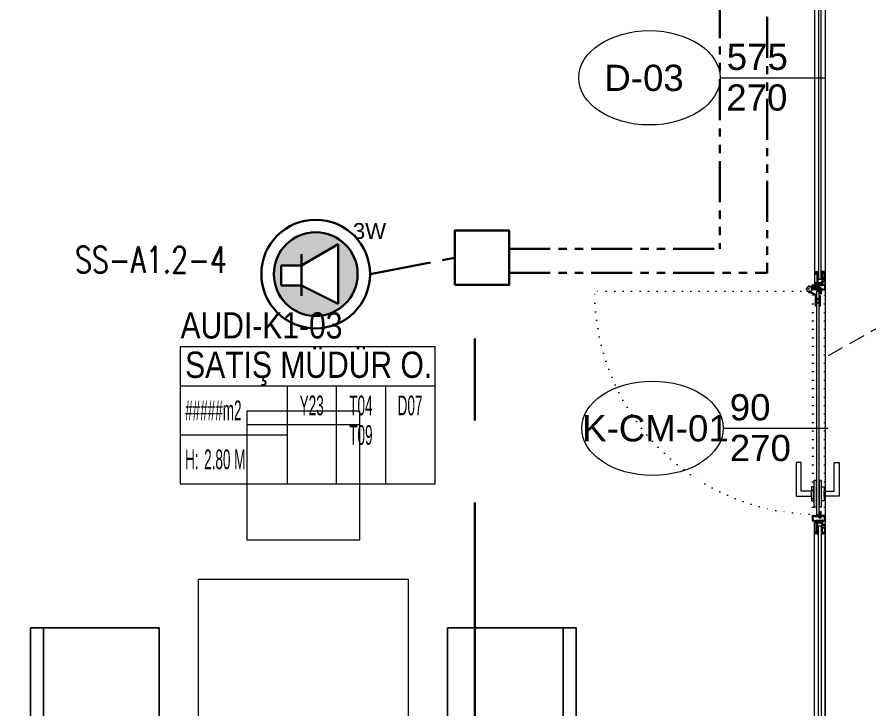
# Model space of a CAD drawing. Extents: x -1299 to 23780, y -3010 to 8106.
# Drawn here: x 7189.5 to 7514.2, y 1299.3 to 1562.9 of the extents above; entities that cross this region are included whole.
import ezdxf
from ezdxf.enums import TextEntityAlignment as Align

# ---------------------------------------------------------------- set-up
doc = ezdxf.new("R2010")
doc.units = 0
doc.header["$LTSCALE"] = 25
doc.header["$MEASUREMENT"] = 0
for name, pattern in [('DASHDOT', [1, 0.5, -0.25, 0, -0.25]), ('DOT2', [0.125, 0, -0.125]), ('HIDDEN', [0.375, 0.25, -0.125]), ('PHANTOM2', [1.25, 0.625, -0.125, 0.125, -0.125, 0.125, -0.125])]:
    doc.linetypes.add(name, pattern=pattern)
doc.layers.get('0').update_dxf_attribs({"color": 9, "lineweight": 9})
for name, color, linetype, lineweight in [('0 @ 1', 9, 'Continuous', 9), ('05', 9, 'Continuous', 9), ('06C', 9, 'Continuous', 9), ('06D', 9, 'Continuous', 9), ('07K', 9, 'Continuous', 9), ('10', 9, 'Continuous', 9), ('15', 9, 'Continuous', 9), ('20', 9, 'DOT2', 9), ('21', 9, 'Continuous', 9), ('22', 8, 'Continuous', 9), ('35', 9, 'Continuous', 9), ('E-KABLO', 7, 'Continuous', 30), ('E-MESH TAVAN', 1, 'Continuous', 30), ('E-YAZI', 7, 'Continuous', 30), ('Seslendirme', 7, 'Continuous', 30)]:
    doc.layers.add(name, color=color, linetype=linetype, lineweight=lineweight)
doc.styles.add('Arial', font='arial.ttf', dxfattribs={"height": 2.5})
doc.styles.add('ILGAZ', font='txttw.shx')
doc.styles.add('MuuM_TEXT-STANDART', font='ARIALN.TTF')
pattern_1 = [(225, (-604.72494, -2171.82614), (-0.0883883476, 0.0883883476), []), (135, (-604.72494, -2171.82614), (0.0883883476, 0.0883883476), [])]

# ---------------------------------------------------------------- blocks, each defined once
blk = doc.blocks.new('p-table_4')
for points in [[(-21.5, 55), (21.5, 55), (21.5, 104), (-21.5, 104)], [(-40, 40), (40, 40), (40, -40), (-40, -40)], [(-104, 21.5), (-55, 21.5), (-55, -21.5), (-104, -21.5)], [(-104, -21.5), (-55, -21.5), (-55, 21.5), (-104, 21.5)], [(104, 21.5), (55, 21.5), (55, -21.5), (104, -21.5)], [(104, -21.5), (55, -21.5), (55, 21.5), (104, 21.5)], [(-21.5, -55), (21.5, -55), (21.5, -104), (-21.5, -104)]]:
    blk.add_lwpolyline(points, close=True)
for points in [[(-21.5, 99), (21.5, 99)], [(-99, -21.5), (-99, 21.5)], [(-99, 21.5), (-99, -21.5)], [(99, -21.5), (99, 21.5)], [(99, 21.5), (99, -21.5)], [(-21.5, -99), (21.5, -99)]]:
    blk.add_lwpolyline(points)
blk = doc.blocks.new('0_doorno')
blk.add_lwpolyline([(4.5, 0), (12.5, 0)])
blk.add_ellipse((-0.891, 0), major_axis=(-5.391, 0), ratio=0.666667)
at = {"style": 'Arial'}
blk.add_attdef('YUKSEKLIK', text='', height=2, dxfattribs=at).set_placement((5, 12.3), align=Align.TOP_LEFT)
blk.add_attdef('KAPINO', text='', height=2, dxfattribs=at).set_placement((0, 0), align=Align.MIDDLE)
blk.add_attdef('GENISLIK', text='', height=2, dxfattribs=at).set_placement((5, -3.789), align=Align.BOTTOM_LEFT)
blk = doc.blocks.new('0_roomno2-flat-2')
at = {"layer": '21'}
blk.add_lwpolyline([(96.88, -52.5), (0, -52.5), (0, 0), (96.88, 0)], close=True, dxfattribs=at)
for points in [[(0, -15), (96.88, -15)], [(40.62, -15), (40.62, -52.5)], [(59.38, -15), (59.38, -52.5)], [(78.12, -15), (78.12, -52.5)], [(0, -33.75), (40.62, -33.75)]]:
    blk.add_lwpolyline(points, dxfattribs=at)
at = {"layer": '21', "style": 'MuuM_TEXT-STANDART', "width": 0.6}
blk.add_text('H:', height=7.5, dxfattribs=at).set_placement((1.75, -43.04), align=Align.MIDDLE_LEFT)
at = {"layer": '21', "style": 'Arial'}
blk.add_attdef('ODANO', (0, 5.85), '', height=10, dxfattribs=at)
blk.add_attdef('MEKANADI', text='', height=10, dxfattribs=at).set_placement((1.75, -15), align=Align.BOTTOM_LEFT)
at = {"layer": '21', "style": 'MuuM_TEXT-STANDART', "width": 0.6}
for tag, p in [('YER01', (50, -22.5)), ('TAVAN01', (68.75, -22.5)), ('DUVAR01', (87.5, -22.5)), ('YER02', (50, -33.75)), ('TAVAN02', (68.75, -33.75)), ('DUVAR02', (87.5, -33.75)), ('YER03', (50, -45)), ('TAVAN03', (68.75, -45)), ('DUVAR03', (87.5, -45))]:
    blk.add_attdef(tag, text='', height=7.5, dxfattribs=at).set_placement(p, align=Align.MIDDLE_CENTER)
for tag, p in [('M2', (1.75, -24.38)), ('TEMIZTAVANYUKSEKLIGI', (9, -43.04))]:
    blk.add_attdef(tag, text='', height=7.5, dxfattribs=at).set_placement(p, align=Align.MIDDLE_LEFT)
blk = doc.blocks.new('p-strahle-alüminyumdoğramaprofili')
at = {"layer": '10'}
h = blk.add_hatch(dxfattribs=at)
h.set_pattern_fill('NET', color=256, angle=315, style=0)
h.set_pattern_definition(pattern_1)
h.paths.add_polyline_path([(-4.62, 2.65), (-4.68, 2.65), (-4.72, 2.75), (-4.72, 2.8), (-4.69, 2.8), (-4.69, 2.92), (-4.98, 2.92), (-4.98, 2.8), (-4.95, 2.8), (-4.99, 2.65), (-5.08, 2.66), (-5.25, 2.28), (-5.14, 2.28), (-5.14, 2.33), (-4.98, 2.52, 0.2599), (-4.9, 2.28), (-4.66, 2.28, 0.382682)])
h.paths.add_polyline_path([(-4.86, 2.52), (-4.67, 2.52, -2.16717)], flags=16)
h = blk.add_hatch(dxfattribs=at)
h.set_pattern_fill('NET', color=256, angle=315, style=0)
h.set_pattern_definition(pattern_1)
h.paths.add_polyline_path([(-4.62, 0.88), (-4.68, 0.88), (-4.72, 0.77), (-4.72, 0.73), (-4.69, 0.73), (-4.69, 0.6), (-4.98, 0.6), (-4.98, 0.73), (-4.95, 0.73), (-4.99, 0.88), (-5.08, 0.87), (-5.25, 1.24), (-5.14, 1.24), (-5.14, 1.2), (-4.98, 1.01, -0.2599), (-4.9, 1.24), (-4.66, 1.24, -0.382682)])
h.paths.add_polyline_path([(-4.86, 1), (-4.67, 1, 2.16717)], flags=16)
h = blk.add_hatch(dxfattribs=at)
h.set_pattern_fill('NET', color=256, angle=315, style=0)
h.set_pattern_definition([(225, (-608.45214, -2173.53612), (-0.0883883476, 0.0883883476), []), (135, (-608.45214, -2173.53612), (0.0883883476, 0.0883883476), [])])
h.paths.add_polyline_path([(-3.45, 2.28), (-3.45, 2.57), (-4.49, 2.57), (-4.49, 2.28)])
h = blk.add_hatch(dxfattribs=at)
h.set_pattern_fill('NET', color=256, angle=315, style=0)
h.set_pattern_definition([(225, (-608.45214, -2180.04526), (-0.0883883476, 0.0883883476), []), (135, (-608.45214, -2180.04526), (0.0883883476, 0.0883883476), [])])
h.paths.add_polyline_path([(-3.45, 0.93), (-3.45, 1.24), (-4.49, 1.24), (-4.49, 0.93)])
h = blk.add_hatch(dxfattribs=at)
h.set_pattern_fill('NET', color=256, angle=315, style=0)
h.set_pattern_definition([(225, (-629.50454, -2177.58922), (-0.0883883476, 0.0883883476), []), (135, (-629.50454, -2177.58922), (0.0883883476, 0.0883883476), [])])
h.paths.add_polyline_path([(0, 0.68), (0, 1.75), (-0.18, 1.75), (-0.18, 0.68)])
for points in [[(-4.92, 3.6), (-4.92, 3.16), (-4.61, 3.16), (-4.61, 2.87), (-4.52, 2.87), (-4.62, 2.65), (-4.68, 2.65), (-4.72, 2.75), (-4.72, 2.8), (-4.69, 2.8), (-4.69, 3.05), (-4.98, 3.05), (-4.98, 2.8), (-4.95, 2.8), (-4.99, 2.65), (-5.08, 2.66), (-5.07, 3.76), (-0.11, 3.76)], [(-5.08, 2.66), (-5.25, 2.28)], [(-5.09, 0.88), (-5.25, 1.24)], [(-4.98, 2.52), (-5.14, 2.33), (-5.14, 2.28)], [(-4.98, 1.01), (-5.14, 1.2), (-5.14, 1.24)], [(-4.69, 2.92), (-4.98, 2.92)], [(-4.71, 0.6), (-4.98, 0.6)], [(-2.83, 0.2), (-2.67, 0.2), (-2.67, -0.04), (-4.87, -0.04), (-4.87, 0.19), (-4.57, 0.19), (-4.57, 0.73), (-2.67, 0.73)], [(-4.52, 2.87), (-4.49, 2.87), (-4.49, 2.26)], [(-4.49, 0.93), (-4.49, 0.93), (-4.49, 1.26)], [(-3.45, 2.26), (-3.45, 2.57)], [(-3.45, 1.26), (-3.45, 0.93)], [(-2.08, 0.93), (-2.08, 2.57)], [(-0.18, 0.68), (0, 0.68), (0, 1.75)], [(-0.18, 1.75), (0, 1.75)]]:
    blk.add_lwpolyline(points, dxfattribs=at)
for points in [[(-0.57, 3.26), (-0.57, 3.62), (-4.89, 3.62), (-4.89, 3.65, 0.561743), (-4.97, 3.66, 0.595966), (-4.92, 3.6, -2.204878)], [(-4.61, 2.87), (-4.49, 3.45, -0.833203), (-4.18, 3.44, -0.447088)], [(-4.18, 3.44), (-4.18, 2.99, 0.414214), (-4.07, 2.89), (-0.82, 2.89), (-0.82, 3.62)], [(-0.11, 3.76), (-0.11, 3.62), (-0.45, 3.62), (-0.45, 3.14, -1), (-0.66, 3.14)], [(-0.66, 3.14, -0.305404), (-0.57, 3.26, -5.773092)], [(-4.67, 2.52), (-4.86, 2.52, 1)], [(-4.67, 1), (-4.86, 1, -1)], [(-4.49, 2.57), (-1.23, 2.57, -0.414214), (-0.9, 2.25), (-0.9, 1.22)], [(-2.67, 0.73), (-2.67, 0.32), (-2.83, 0.32, 1), (-2.83, 0.2, -1)]]:
    blk.add_lwpolyline(points, format="xyb", dxfattribs=at)
for points in [[(-0.18, 2.74), (-0.18, 2.21), (0, 2.21), (0, 2.08), (-0.18, 2.08), (-0.18, 0.43), (0, 0.43), (0, 0), (-0.12, 0), (-0.12, -0.24), (-5.09, -0.24), (-5.09, 0.88), (-4.98, 0.88), (-4.94, 0.7), (-4.99, 0.7), (-4.99, 0.33), (-4.71, 0.33), (-4.71, 0.88), (-4.56, 0.88), (-4.52, 0.93), (-1.28, 0.93), (-1.2, 1.22), (-0.9, 1.22), (-0.9, 0.62), (-0.58, 0.62), (-0.58, 2.74)], [(-2.03, 0.78), (-1.35, 0.78), (-1.35, 0.08), (-1.28, 0.04), (-1.28, -0.04), (-2.09, -0.04), (-2.09, 0.1), (-2.03, 0.15)]]:
    blk.add_lwpolyline(points, close=True, dxfattribs=at)
for centre, radius, start, end in [((-4.73, 2.47), 0.253, 168.6676, 234.1258), ((-4.73, 1.06), 0.253, 125.8742, 191.3324), ((-4.77, 2.44), 0.125, 139.5402, 40.4598), ((-4.77, 1.08), 0.125, 319.5402, 220.4598), ((-4.84, 2.48), 0.273, 305.9738, 36.4289), ((-4.84, 1.04), 0.273, 323.5711, 54.0262)]:
    blk.add_arc(centre, radius, start, end, dxfattribs=at)
blk = doc.blocks.new('*U389')
at = {"layer": '06D'}
for points in [[(4.95, 4), (183.48, 4)], [(4.95, 0), (183.46, 0)]]:
    blk.add_lwpolyline(points, dxfattribs=at)
at = {"layer": '15'}
for points in [[(1.96, 2.5), (186.47, 2.5)], [(186.47, 1.5), (1.96, 1.5)]]:
    blk.add_lwpolyline(points, dxfattribs=at)
at = {"layer": '0 @ 1', "linetype": 'Continuous', "xscale": -1}
blk.add_blockref('p-strahle-alüminyumdoğramaprofili', (-0.12, 0.24), dxfattribs=at)
at = {"layer": '0 @ 1', "linetype": 'Continuous'}
blk.add_blockref('p-strahle-alüminyumdoğramaprofili', (188.55, 0.24), dxfattribs=at)
blk = doc.blocks.new('*U388')
at = {"layer": '06D'}
for points in [[(4.95, 4), (369.1, 4)], [(4.95, 0), (369.09, 0)]]:
    blk.add_lwpolyline(points, dxfattribs=at)
at = {"layer": '15'}
for points in [[(1.96, 2.5), (372.09, 2.5)], [(372.09, 1.5), (1.96, 1.5)]]:
    blk.add_lwpolyline(points, dxfattribs=at)
at = {"layer": '0 @ 1', "linetype": 'Continuous', "xscale": -1}
blk.add_blockref('p-strahle-alüminyumdoğramaprofili', (-0.12, 0.24), dxfattribs=at)
at = {"layer": '0 @ 1', "linetype": 'Continuous'}
blk.add_blockref('p-strahle-alüminyumdoğramaprofili', (374.17, 0.24), dxfattribs=at)
blk = doc.blocks.new('g-kapı kolu-p')
for points in [[(11.85, 8.21), (-0.95, 8.21), (-0.95, 2.41), (0.95, 2.41), (0.95, 6.31), (11.85, 6.31), (11.85, 8.21)], [(11.85, -8.21), (-0.95, -8.21), (-0.95, -2.41), (0.95, -2.41), (0.95, -6.31), (11.85, -6.31), (11.85, -8.21)]]:
    blk.add_lwpolyline(points)
for points in [[(-5, 0.5), (5, 0.5), (5, 1.5), (-5, 1.5)], [(-2.65, 1.5), (2.65, 1.5), (2.65, 2.41), (-2.65, 2.41)], [(-5, -1.5), (5, -1.5), (5, -0.5), (-5, -0.5)], [(-2.65, -1.5), (2.65, -1.5), (2.65, -2.41), (-2.65, -2.41)]]:
    blk.add_lwpolyline(points, close=True)
blk = doc.blocks.new('k-cambölme-kapı-p')
at = {"layer": '10'}
h = blk.add_hatch(dxfattribs=at)
h.set_pattern_fill('NET', color=256, angle=135, style=0)
h.set_pattern_definition([(135, (3753.7029, 560.85184), (-0.0883883476, -0.0883883476), []), (225, (3753.7029, 560.85184), (0.0883883476, -0.0883883476), [])])
h.paths.add_polyline_path([(2.08, -0.06), (2.08, 0.02), (2.07, 0.04), (2.05, 0.07), (2.01, 0.09), (1.98, 0.1), (1.97, 0.1), (1.97, -0.29), (1.94, -0.29), (1.94, -0.43), (1.88, -0.49), (1.67, -0.49), (1.82, -0.29), (1.73, -0.29), (1.53, -0.5), (1.44, -0.5), (1.62, -0.32), (1.62, -0.29), (1.51, -0.29), (1.34, -0.42), (1.32, -0.44), (1.3, -0.48), (1.29, -0.51), (1.26, -0.57), (1.26, -0.31), (1.32, -0.29), (1.23, -0.29), (1.23, -0.53), (1.23, -0.59), (1.24, -0.62), (1.26, -0.64), (3.47, -0.64), (3.47, -0.58), (3.38, -0.35), (3.38, -0.3), (3.42, -0.25), (3.42, -0.2), (3.38, -0.16), (2.73, -0.16), (2.74, -0.2), (2.91, -0.2, -1), (2.91, -0.25)])
h.paths.add_polyline_path([(2.05, -0.18), (2.05, -0.21), (2.08, -0.23), (2.11, -0.24), (2.15, -0.25), (2.95, -0.27), (2.92, -0.29), (2.55, -0.29), (2.54, -0.31), (2.52, -0.33), (2.5, -0.34), (2.48, -0.34), (2.46, -0.34), (2.44, -0.32), (2.42, -0.3), (2.08, -0.3), (1.99, -0.11), (1.99, -0.07), (2.05, -0.07)], flags=16)
h.paths.add_polyline_path([(2.41, -0.34), (2.51, -0.5), (2.08, -0.5), (2.08, -0.34)], flags=16)
h.paths.add_polyline_path([(2.55, -0.33), (2.89, -0.33), (2.94, -0.33), (3.28, -0.34, 0.166992), (3.34, -0.55), (2.72, -0.55), (2.55, -0.36)], flags=16)
h.paths.add_polyline_path([(3.02, -0.22), (3.02, -0.2), (3.33, -0.2, 0.10606), (3.29, -0.33), (3.01, -0.27)], flags=16)
h = blk.add_hatch(dxfattribs=at)
h.set_pattern_fill('NET', color=256, angle=135, style=0)
h.set_pattern_definition([(45, (474.94443, 2280.71206), (0.0883883476, -0.0883883476), []), (315, (474.94443, 2280.71206), (-0.0883883476, -0.0883883476), [])])
h.paths.add_polyline_path([(87.27, -0.16), (87.26, -0.2), (87.09, -0.2, 1), (87.09, -0.25), (87.92, -0.25), (87.92, -0.01), (87.93, 0.03), (87.96, 0.05), (88, 0.07), (88.03, 0.07), (88.03, -0.29), (88.06, -0.29), (88.06, -0.43), (88.12, -0.49), (88.33, -0.49), (88.18, -0.29), (88.27, -0.29), (88.47, -0.5), (88.56, -0.5), (88.38, -0.32), (88.38, -0.29), (88.49, -0.29), (88.66, -0.42), (88.68, -0.44), (88.7, -0.48), (88.71, -0.51), (88.74, -0.57), (88.74, -0.31), (88.68, -0.29), (88.77, -0.29), (88.77, -0.53), (88.77, -0.59), (88.76, -0.62), (88.74, -0.64), (86.53, -0.64), (86.53, -0.58), (86.62, -0.35), (86.62, -0.3), (86.58, -0.25), (86.58, -0.2), (86.62, -0.16)])
h.paths.add_polyline_path([(87.28, -0.55), (87.45, -0.36), (87.45, -0.33), (87.11, -0.33), (87.06, -0.33), (87.03, -0.31), (86.99, -0.27), (86.98, -0.22), (86.98, -0.2), (86.67, -0.2, -0.292264), (86.66, -0.55)], flags=16)
h.paths.add_polyline_path([(87.48, -0.51), (87.59, -0.51), (87.53, -0.43)], flags=16)
h.paths.add_polyline_path([(87.56, -0.4), (87.69, -0.5), (87.92, -0.5), (87.92, -0.34), (87.59, -0.34)], flags=16)
h.paths.add_polyline_path([(87.62, -0.53), (87.71, -0.62), (87.71, -0.53)], flags=16)
at = {"layer": '10', "linetype": 'DASHDOT', "ltscale": 0.05}
for points in [[(3.22, 3.63), (0.2, 3.63)], [(1.71, 2.14), (1.71, 4.9)], [(6.13, 1.44), (6.13, -0.55)]]:
    blk.add_lwpolyline(points, dxfattribs=at)
at = {"layer": '10'}
for points in [[(0.69, 3.63), (0.69, 2.44)], [(4.07, 1.27), (2.67, 3.99)], [(1.82, 2.27), (0.16, 2.27), (0.16, 2.03), (0.38, 2.03), (0.38, 1.92), (0.22, 1.92), (0.22, 1.16), (0.35, 1.16), (0.35, -0.41), (0.22, -0.41), (0.22, -1.23), (0.36, -1.23), (0.36, -1.38), (0.16, -1.38), (0.16, -2.24), (1.82, -2.24), (1.82, -1.72), (1.62, -1.72), (1.62, -1.58), (1.82, -1.58), (1.82, -1.37), (1.61, -1.37), (1.61, -1.24), (1.74, -1.24), (1.74, -0.85), (1.06, -0.85), (1.06, -0.13), (1.5, -0.13), (1.5, 1.92), (1.57, 2.03), (1.82, 2.03), (1.82, 2.27)], [(0.69, 2.27), (0.69, -0.24), (1.06, -0.24)], [(1.06, 2.44), (1.06, 2.86)], [(1.06, -0.13), (1.06, 2.27)], [(1.5, 1.92), (1.06, 1.92)], [(1.17, 1.92), (1.17, -0.13)], [(2.91, -0.25), (2.08, -0.06), (2.08, 0.02), (2.07, 0.04), (2.05, 0.07), (2.01, 0.09), (1.98, 0.1), (1.97, 0.1)], [(3.84, 0.88), (2.63, 3.22)], [(8.14, 0.88), (8.14, 1.27), (4.07, 1.27)], [(5.3, 0.88), (5.3, -0.16)], [(5.5, 1.27), (5.77, 0.97), (5.77, 0.88)], [(5.59, 0.88), (5.59, -0.16)], [(6.76, 1.27), (6.49, 0.97), (6.49, 0.88)], [(6.67, 0.88), (6.67, -0.16)], [(6.96, 0.88), (6.96, -0.16)], [(87.09, -0.25), (87.92, -0.25), (87.92, -0.01), (87.93, 0.03), (87.96, 0.05), (88, 0.07), (88.03, 0.07)], [(88.18, 2.27), (89.84, 2.27), (89.84, 2.03), (89.62, 2.03), (89.62, 1.92), (89.78, 1.92), (89.78, 1.16), (89.65, 1.16), (89.65, -0.41), (89.78, -0.41), (89.78, -1.23), (89.64, -1.23), (89.64, -1.38), (89.84, -1.38), (89.84, -2.24), (88.18, -2.24), (88.18, -1.72), (88.38, -1.72), (88.38, -1.58), (88.18, -1.58), (88.18, -1.37), (88.39, -1.37), (88.39, -1.24), (88.26, -1.24), (88.26, -0.85), (88.94, -0.85), (88.94, -0.13), (88.5, -0.13), (88.5, 1.92), (88.43, 2.03), (88.18, 2.03), (88.18, 2.27)], [(2.05, -0.89), (3.59, -0.89), (3.59, -0.64), (1.23, -0.64), (1.23, -0.29), (1.97, -0.29)], [(1.62, -0.29), (1.62, -0.32), (1.44, -0.5), (1.53, -0.5), (1.73, -0.29)], [(1.82, -0.29), (1.67, -0.49), (1.88, -0.49), (1.94, -0.43), (1.94, -0.29)], [(3.34, -0.55), (2.72, -0.55), (2.55, -0.36), (2.55, -0.33), (2.89, -0.33), (2.94, -0.33)], [(3.28, -0.34), (3.28, -0.34), (2.94, -0.33)], [(3.01, -0.27), (3.02, -0.22), (3.02, -0.2), (3.33, -0.2)], [(3.01, -0.27), (3.29, -0.33), (3.29, -0.33)], [(4.06, -0.16), (4.06, -0.55), (8.14, -0.55)], [(8.14, -0.55), (8.14, -0.16)], [(87.95, -0.89), (86.41, -0.89), (86.41, -0.64), (88.77, -0.64), (88.77, -0.29), (88.03, -0.29)], [(87.59, -0.51), (87.53, -0.43), (87.48, -0.51), (87.59, -0.51)], [(88.18, -0.29), (88.33, -0.49), (88.12, -0.49), (88.06, -0.43), (88.06, -0.29)], [(88.38, -0.29), (88.38, -0.32), (88.56, -0.5), (88.47, -0.5), (88.27, -0.29)]]:
    blk.add_lwpolyline(points, dxfattribs=at)
for points in [[(1.97, -0.29), (1.97, 2.13), (2.05, 2.13), (2.05, 2.28, 0.414214), (1.89, 2.44), (0.08, 2.44, 0.414214), (0, 2.36), (0, -2.36, 0.414214), (0.08, -2.44), (2.05, -2.44), (2.05, -2.25), (2.05, -2.23), (2.05, -2.23), (2.05, -2.23), (2.05, -2.23), (2.05, -2.23), (2.05, -0.89)], [(88.03, -0.29), (88.03, 2.13), (87.95, 2.13), (87.95, 2.28, -0.414214), (88.11, 2.44), (89.92, 2.44, -0.414214), (90, 2.36), (90, -2.36, -0.414214), (89.92, -2.44), (87.95, -2.44), (87.95, -2.25), (87.95, -2.23), (87.95, -2.23), (87.95, -2.23), (87.95, -2.23), (87.95, -2.23), (87.95, -0.89)], [(1.51, -0.29), (1.34, -0.42), (1.32, -0.44), (1.3, -0.48), (1.29, -0.51), (1.26, -0.57), (1.26, -0.31), (1.32, -0.29), (1.23, -0.29), (1.23, -0.53), (1.23, -0.59), (1.24, -0.62), (1.26, -0.64), (3.47, -0.64), (3.47, -0.58), (3.38, -0.35), (3.38, -0.3), (3.42, -0.25), (3.42, -0.2), (3.38, -0.16), (2.73, -0.16), (2.74, -0.2), (2.91, -0.2, -1), (2.91, -0.25, -1)], [(88.49, -0.29), (88.66, -0.42), (88.68, -0.44), (88.7, -0.48), (88.71, -0.51), (88.74, -0.57), (88.74, -0.31), (88.68, -0.29), (88.77, -0.29), (88.77, -0.53), (88.77, -0.59), (88.76, -0.62), (88.74, -0.64), (86.53, -0.64), (86.53, -0.58), (86.62, -0.35), (86.62, -0.3), (86.58, -0.25), (86.58, -0.2), (86.62, -0.16), (87.27, -0.16), (87.26, -0.2), (87.09, -0.2, 1), (87.09, -0.25, 1)], [(86.66, -0.55), (87.28, -0.55), (87.45, -0.36), (87.45, -0.33), (87.11, -0.33), (87.06, -0.33), (87.03, -0.31), (86.99, -0.27), (86.98, -0.22), (86.98, -0.2), (86.67, -0.2, 1)]]:
    blk.add_lwpolyline(points, format="xyb", dxfattribs=at)
for points in [[(1.99, -0.07), (2.05, -0.07), (2.05, -0.18), (2.05, -0.21), (2.08, -0.23), (2.11, -0.24), (2.15, -0.25), (2.95, -0.27), (2.92, -0.29), (2.55, -0.29), (2.54, -0.31), (2.52, -0.33), (2.5, -0.34), (2.48, -0.34), (2.46, -0.34), (2.44, -0.32), (2.42, -0.3), (2.08, -0.3), (1.99, -0.11)], [(2.08, -0.5), (2.08, -0.34), (2.41, -0.34), (2.51, -0.5), (2.51, -0.5)], [(87.92, -0.5), (87.92, -0.34), (87.59, -0.34), (87.56, -0.4), (87.69, -0.5)], [(87.62, -0.53), (87.71, -0.53), (87.71, -0.62)]]:
    blk.add_lwpolyline(points, close=True, dxfattribs=at)
blk.add_circle((1.71, 3.65), 1.02, dxfattribs=at)
for centre, start, end in [((3.6, -0.37), 176.143, 214.0649), ((3.6, -0.37), 148.8979, 173.1144), ((86.4, -0.37), 325.9351, 31.1021)]:
    blk.add_arc(centre, 0.322, start, end, dxfattribs=at)
at = {"layer": '15', "linetype": 'DOT2'}
blk.add_lwpolyline([(2.48, 0.36), (2.48, 85.36)], dxfattribs=at)
at = {"layer": '15'}
blk.add_lwpolyline([(2.58, 0.88), (87.42, 0.88), (87.52, 0.78), (87.52, -0.05), (87.42, -0.16), (2.58, -0.16), (2.58, -0.16), (2.48, -0.05), (2.48, 0.78), (2.58, 0.88)], dxfattribs=at)
at = {"layer": '15', "linetype": 'DOT2'}
blk.add_arc((2.48, 0.36), 85.04, 0, 90, dxfattribs=at)
at = {"layer": '20'}
for p, q in [((87.95, 2.43), (2.05, 2.43)), ((87.95, 2.13), (2.05, 2.13)), ((87.95, -2.23), (2.05, -2.23)), ((87.95, -2.44), (2.05, -2.44))]:
    blk.add_line(p, q, dxfattribs=at)
at = {"layer": '06C', "xscale": -1}
blk.add_blockref('g-kapı kolu-p', (79.64, 0.38), dxfattribs=at)
blk = doc.blocks.new('A$C484C7D48')
at = {"layer": 'Seslendirme'}
h = blk.add_hatch(color=3, dxfattribs=at)
h.paths.add_polyline_path([(4.75, 20.71, 1), (36.67, 20.71, 1)])
h.paths.add_polyline_path([(29.32, 32.16), (29.32, 9.41), (15.29, 16.32), (7.61, 16.32), (7.61, 23.96), (15.29, 23.96)], flags=16)
at = {"layer": 'E-YAZI', "color": 3, "linetype": 'Continuous', "ltscale": 100}
blk.add_circle((20.71, 20.71, 0), 20.71, dxfattribs=at)
at = {"layer": 'Seslendirme', "color": 3}
for p, q in [((15.29, 23.96, 0), (29.32, 32.16, 0)), ((29.32, 32.16, 452.52), (29.32, 9.41, 452.52)), ((15.29, 28.32, 0), (15.29, 12.36, 0)), ((7.61, 23.96, 0), (15.29, 23.96, 0)), ((7.61, 16.32, 0), (7.61, 23.96, 0)), ((15.29, 16.32, 0), (7.61, 16.32, 0)), ((29.32, 9.41, 0), (15.29, 16.32, 0))]:
    blk.add_line(p, q, dxfattribs=at)
blk.add_circle((20.71, 20.71, 0), 15.96, dxfattribs=at)
at = {"color": 3, "insert": (34.89, 40.15, 0), "char_height": 6.034, "attachment_point": 1, "style": 'Arial'}
blk.add_mtext_dynamic_manual_height_columns('3W', width=27.142, gutter_width=12.5, heights=[0], dxfattribs=at)

msp = doc.modelspace()

# ---------------------------------------------------------------- linework, layer by layer
at = {"layer": '20', "linetype": 'HIDDEN', "lineweight": 0}
for points in [[(7497.5, 1433.22, -0.101512), (9968.66, 2228.47, -0.101512)], [(7129.5, 979.76, -0.152644), (10705.5, 2076.19, -0.10573)]]:
    msp.add_lwpolyline(points, format="xyb", dxfattribs=at)
at = {"layer": '35'}
msp.add_lwpolyline([(10004.84, 1897.89, 0.099521), (7703.07, 1167.17), (7703.07, 1167.17), (7647.15, 1268.13, 0.006902), (7497.58, 1182.57), (7497.58, 1835), (7909.5, 1835), (7909.5, 2075), (7894.5, 2075), (7894.5, 2325), (7909.5, 2325), (7909.5, 2483.5), (7895.44, 2489.8), (7892.5, 2489.8), (7892.5, 2570.2), (7895.5, 2570.2), (7909.5, 2576.5), (7909.5, 2652), (7890.5, 2652), (7890.5, 2768), (7909.5, 2768), (7909.5, 2803), (8525.5, 2803)], format="xyb", dxfattribs=at)
msp.add_lwpolyline([(7497.5, 1835), (7497.5, 1182.71), (7497.58, 1182.57, 0.017498), (7129.5, 947.48), (7129.5, 1835)], format="xyb", close=True, dxfattribs=at)
at = {"layer": 'E-KABLO', "color": 5, "linetype": 'PHANTOM2', "ltscale": 1.5}
msp.add_line((7324.04, 1465), (7356.36, 1471.22), dxfattribs=at)
at = {"layer": 'E-KABLO', "color": 3, "linetype": 'PHANTOM2', "ltscale": 10}
msp.add_line((7364.03, 1221.74), (7364.03, 1460.86), dxfattribs=at)
at = {"layer": 'E-MESH TAVAN', "color": 6, "linetype": 'PHANTOM2'}
for p, q in [((7457.43, 1820.48), (7457.43, 1474.66)), ((7475.46, 1813), (7475.46, 1465.5)), ((7377.13, 1474.66), (7457.43, 1474.66)), ((7377.13, 1465.5), (7475.46, 1465.5))]:
    msp.add_line(p, q, dxfattribs=at)
at = {"layer": 'E-YAZI', "color": 3, "linetype": 'Continuous', "ltscale": 100}
msp.add_lwpolyline([(7356.36, 1460.86), (7377.13, 1460.86), (7377.13, 1481.58), (7356.36, 1481.58)], close=True, dxfattribs=at)

# ---------------------------------------------------------------- block references
at = {"linetype": 'Continuous', "xscale": -1, "rotation": 90}
msp.add_blockref('*U388', (7497.5, 1835), dxfattribs=at)
ref = msp.add_blockref('0_roomno2-flat-2', (7251.81, 1437.46))
ref.add_attrib('ODANO', 'AUDI-K1-03', dxfattribs={"layer": '21', "height": 10, "style": 'MuuM_TEXT-STANDART'}).set_placement((7251.81, 1437.46), align=Align.BOTTOM_LEFT)
ref.add_attrib('MEKANADI', 'SATIŞ MÜDÜR O.', dxfattribs={"layer": '21', "height": 10, "style": 'MuuM_TEXT-STANDART'}).set_placement((7253.56, 1422.46), align=Align.BOTTOM_LEFT)
ref.add_attrib('M2', '#####m2', dxfattribs={"layer": '21', "height": 7.5, "style": 'MuuM_TEXT-STANDART', "width": 0.6}).set_placement((7253.56, 1413.09), align=Align.MIDDLE_LEFT)
ref.add_attrib('TEMIZTAVANYUKSEKLIGI', '2.80 M', dxfattribs={"layer": '21', "height": 7.5, "style": 'MuuM_TEXT-STANDART', "width": 0.6}).set_placement((7260.81, 1394.42), align=Align.MIDDLE_LEFT)
ref.add_attrib('YER01', 'Y23', dxfattribs={"layer": '21', "height": 7.5, "style": 'MuuM_TEXT-STANDART', "width": 0.6}).set_placement((7301.81, 1414.96), align=Align.MIDDLE_CENTER)
ref.add_attrib('TAVAN01', 'T04', dxfattribs={"layer": '21', "height": 7.5, "style": 'MuuM_TEXT-STANDART', "width": 0.6}).set_placement((7320.56, 1414.96), align=Align.MIDDLE_CENTER)
ref.add_attrib('DUVAR01', 'D07', dxfattribs={"layer": '21', "height": 7.5, "style": 'MuuM_TEXT-STANDART', "width": 0.6}).set_placement((7339.31, 1414.96), align=Align.MIDDLE_CENTER)
ref.add_attrib('TAVAN02', 'T09', dxfattribs={"layer": '21', "height": 7.5, "style": 'MuuM_TEXT-STANDART', "width": 0.6}).set_placement((7320.56, 1403.71), align=Align.MIDDLE_CENTER)
at = {"linetype": 'Continuous', "rotation": 90}
msp.add_blockref('*U389', (7497.5, 1182.53), dxfattribs=at)
at = {"layer": '05'}
msp.add_blockref('p-table_4', (7298.63, 1308.71), dxfattribs=at)
at = {"layer": '07K', "xscale": -1, "rotation": 90}
msp.add_blockref('k-cambölme-kapı-p', (7495.06, 1460.95), dxfattribs=at)
at = {"layer": '22'}
ref = msp.add_blockref('0_doorno', (7435, 1539.78), dxfattribs=dict(at, xscale=5, yscale=5, zscale=5))
ref.add_attrib('KAPINO', 'D-03', dxfattribs={"layer": '0', "height": 10, "style": 'Arial'}).set_placement((7428.49, 1539.77), align=Align.MIDDLE)
ref.add_attrib('GENISLIK', '575', dxfattribs={"layer": '0', "height": 10, "style": 'Arial'}).set_placement((7460, 1539.78), align=Align.BOTTOM_LEFT)
ref.add_attrib('YUKSEKLIK', '270', dxfattribs={"layer": '0', "height": 10, "style": 'Arial'}).set_placement((7459.82, 1537.28), align=Align.TOP_LEFT)
ref = msp.add_blockref('0_doorno', (7436.15, 1406.25), dxfattribs=dict(at, xscale=5, yscale=5, zscale=5))
ref.add_attrib('KAPINO', 'K-CM-01', dxfattribs={"layer": '0', "height": 10, "style": 'Arial'}).set_placement((7432.83, 1406.25), align=Align.MIDDLE)
ref.add_attrib('GENISLIK', '90', dxfattribs={"layer": '0', "height": 10, "style": 'Arial'}).set_placement((7461.15, 1406.25), align=Align.BOTTOM_LEFT)
ref.add_attrib('YUKSEKLIK', '270', dxfattribs={"layer": '0', "height": 10, "style": 'Arial'}).set_placement((7461.15, 1403.75), align=Align.TOP_LEFT)
at = {"layer": 'E-MESH TAVAN', "color": 6, "linetype": 'PHANTOM2'}
msp.add_blockref('A$C484C7D48', (7282.62, 1444.29, 0), dxfattribs=at)

# ---------------------------------------------------------------- texts
at = {"layer": 'E-YAZI', "color": 3, "style": 'ILGAZ', "width": 0.75}
msp.add_text('SS-A1.2-4', height=10, dxfattribs=at).set_placement((7211.59, 1465.46))

doc.saveas('drawing.dxf')
